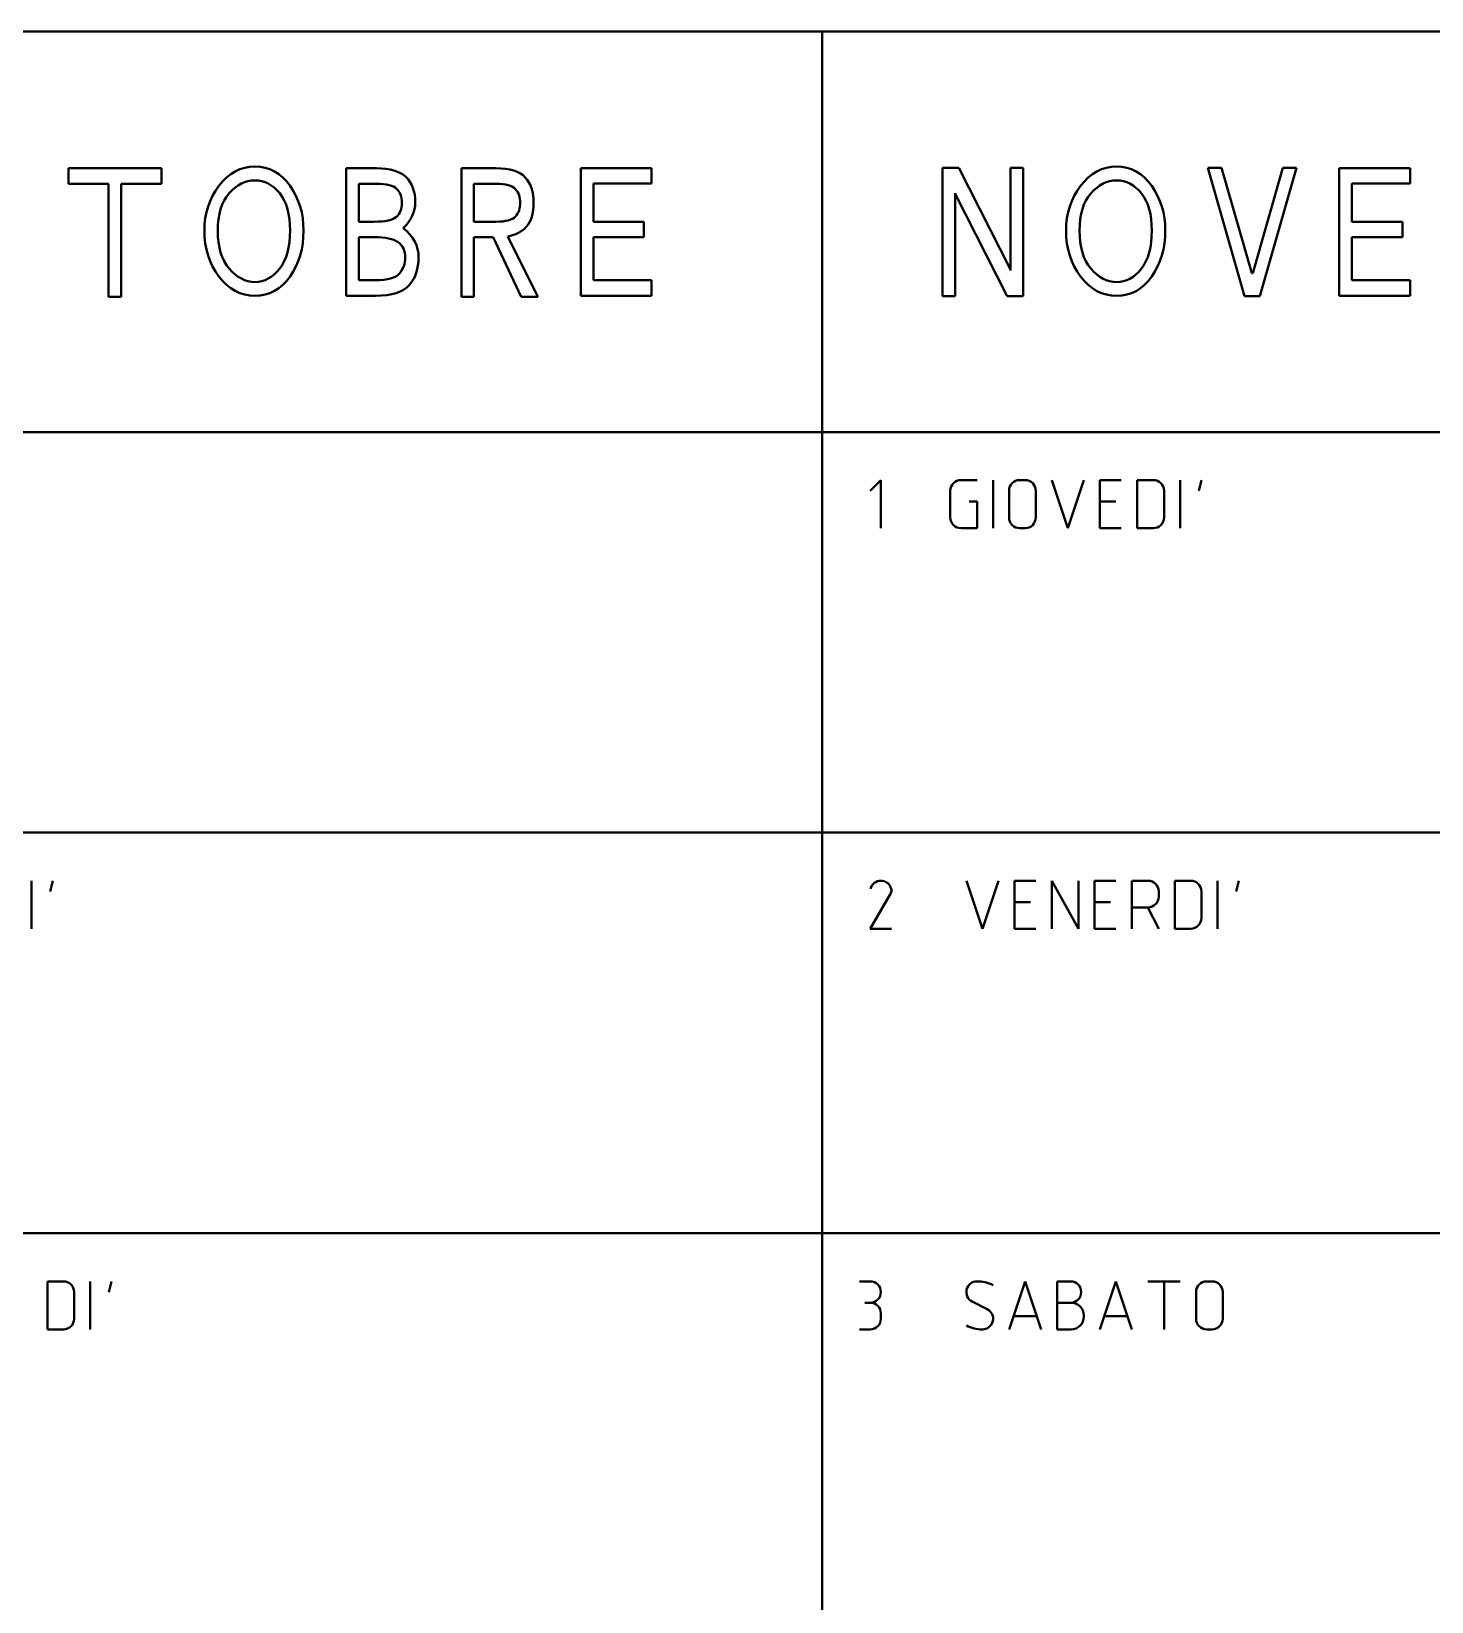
# Model space of a CAD drawing. Header units: millimetres. Extents: x 0 to 750, y -760 to 40.
# Drawn here: x 100.7 to 188, y -58 to 40 of the extents above; entities that cross this region are included whole.
import ezdxf

# ---------------------------------------------------------------- set-up
doc = ezdxf.new("R2010")
doc.units = ezdxf.units.MM
doc.layers.get('0').update_dxf_attribs({"lineweight": 40, "true_color": 0xffffff})

msp = doc.modelspace()

# ---------------------------------------------------------------- linework, layer by layer
for p, q in [((75, 40), (150, 40)), ((150, 40), (225, 40)), ((150, 15), (150, 40)), ((102.974, 30.49), (102.974, 31.457)), ((102.974, 31.457), (108.792, 31.457)), ((108.792, 31.457), (108.792, 30.49)), ((113.382, 31.265), (113.673, 31.396)), ((113.673, 31.396), (113.973, 31.49)), ((113.973, 31.49), (114.288, 31.546)), ((114.288, 31.546), (114.615, 31.565)), ((114.615, 31.565), (114.941, 31.546)), ((114.941, 31.546), (115.25, 31.49)), ((115.25, 31.49), (115.547, 31.396)), ((115.547, 31.396), (115.827, 31.265)), ((120.313, 23.503), (120.313, 31.457)), ((120.313, 31.457), (122.206, 31.457)), ((122.206, 31.457), (122.505, 31.449)), ((122.505, 31.449), (122.787, 31.423)), ((122.787, 31.423), (123.045, 31.381)), ((123.045, 31.381), (123.284, 31.322)), ((127.491, 23.44), (127.491, 31.457)), ((127.491, 31.457), (129.643, 31.457)), ((129.643, 31.457), (129.96, 31.448)), ((129.96, 31.448), (130.253, 31.422)), ((130.253, 31.422), (130.524, 31.377)), ((130.524, 31.377), (130.767, 31.315)), ((134.939, 23.503), (134.939, 31.464)), ((134.939, 31.464), (139.366, 31.464)), ((139.366, 31.464), (139.366, 30.518)), ((157.517, 23.482), (157.517, 31.482)), ((157.517, 31.482), (158.526, 31.482)), ((158.526, 31.482), (161.759, 25.151)), ((161.765, 25.077), (161.765, 31.482)), ((161.765, 31.482), (162.555, 31.482)), ((162.555, 31.482), (162.555, 23.482)), ((167.145, 31.262), (167.436, 31.393)), ((167.436, 31.393), (167.736, 31.487)), ((167.736, 31.487), (168.051, 31.543)), ((168.051, 31.543), (168.379, 31.562)), ((168.379, 31.562), (168.705, 31.543)), ((168.705, 31.543), (169.013, 31.487)), ((169.013, 31.487), (169.31, 31.393)), ((169.31, 31.393), (169.59, 31.262)), ((176.362, 23.482), (174.076, 31.482)), ((174.076, 31.482), (174.93, 31.482)), ((174.93, 31.482), (176.804, 24.909)), ((176.873, 24.909), (178.747, 31.482)), ((179.601, 31.482), (177.313, 23.482)), ((178.747, 31.482), (179.601, 31.482)), ((182.268, 23.5), (182.268, 31.461)), ((182.268, 31.461), (186.695, 31.461)), ((186.695, 31.461), (186.695, 30.516)), ((105.479, 30.49), (102.974, 30.49)), ((105.479, 23.435), (105.479, 30.49)), ((108.792, 30.49), (106.268, 30.49)), ((106.268, 30.49), (106.268, 23.435)), ((112.365, 30.365), (112.601, 30.646)), ((112.601, 30.646), (112.847, 30.89)), ((112.847, 30.89), (113.11, 31.096)), ((113.11, 31.096), (113.382, 31.265)), ((113.568, 30.389), (113.376, 30.25)), ((113.766, 30.503), (113.568, 30.389)), ((113.968, 30.591), (113.766, 30.503)), ((114.177, 30.654), (113.968, 30.591)), ((114.395, 30.692), (114.177, 30.654)), ((114.615, 30.705), (114.395, 30.692)), ((114.832, 30.692), (114.615, 30.705)), ((115.047, 30.654), (114.832, 30.692)), ((115.25, 30.591), (115.047, 30.654)), ((115.446, 30.503), (115.25, 30.591)), ((115.636, 30.389), (115.446, 30.503)), ((115.818, 30.25), (115.636, 30.389)), ((115.827, 31.265), (116.096, 31.096)), ((116.096, 31.096), (116.344, 30.89)), ((116.344, 30.89), (116.58, 30.646)), ((116.58, 30.646), (116.801, 30.365)), ((122.204, 30.49), (121.101, 30.49)), ((121.101, 30.49), (121.101, 28.125)), ((122.427, 30.485), (122.204, 30.49)), ((122.631, 30.471), (122.427, 30.485)), ((122.818, 30.447), (122.631, 30.471)), ((122.982, 30.413), (122.818, 30.447)), ((123.131, 30.37), (122.982, 30.413)), ((123.284, 31.322), (123.504, 31.245)), ((123.504, 31.245), (123.702, 31.152)), ((123.702, 31.152), (123.875, 31.042)), ((123.875, 31.042), (124.032, 30.915)), ((124.032, 30.915), (124.168, 30.771)), ((124.168, 30.771), (124.285, 30.612)), ((124.285, 30.612), (124.388, 30.437)), ((124.388, 30.437), (124.47, 30.247)), ((129.641, 30.49), (128.276, 30.49)), ((128.276, 30.49), (128.276, 28.125)), ((129.867, 30.485), (129.641, 30.49)), ((130.073, 30.469), (129.867, 30.485)), ((130.257, 30.444), (130.073, 30.469)), ((130.423, 30.408), (130.257, 30.444)), ((130.566, 30.362), (130.423, 30.408)), ((130.767, 31.315), (130.979, 31.235)), ((130.979, 31.235), (131.173, 31.137)), ((131.173, 31.137), (131.341, 31.021)), ((131.341, 31.021), (131.481, 30.888)), ((131.481, 30.888), (131.603, 30.739)), ((131.603, 30.739), (131.71, 30.575)), ((131.71, 30.575), (131.799, 30.399)), ((131.799, 30.399), (131.869, 30.208)), ((139.366, 30.518), (135.73, 30.518)), ((135.73, 30.518), (135.73, 28.125)), ((166.128, 30.362), (166.365, 30.643)), ((166.365, 30.643), (166.61, 30.887)), ((166.61, 30.887), (166.873, 31.093)), ((166.873, 31.093), (167.145, 31.262)), ((167.331, 30.386), (167.139, 30.247)), ((167.529, 30.5), (167.331, 30.386)), ((167.731, 30.588), (167.529, 30.5)), ((167.94, 30.652), (167.731, 30.588)), ((168.159, 30.69), (167.94, 30.652)), ((168.379, 30.702), (168.159, 30.69)), ((168.595, 30.69), (168.379, 30.702)), ((168.811, 30.652), (168.595, 30.69)), ((169.013, 30.588), (168.811, 30.652)), ((169.209, 30.5), (169.013, 30.588)), ((169.399, 30.386), (169.209, 30.5)), ((169.581, 30.247), (169.399, 30.386)), ((169.59, 31.262), (169.859, 31.093)), ((169.859, 31.093), (170.107, 30.887)), ((170.107, 30.887), (170.343, 30.643)), ((170.343, 30.643), (170.564, 30.362)), ((186.695, 30.516), (183.059, 30.516)), ((183.059, 30.516), (183.059, 28.122)), ((111.685, 29.07), (111.812, 29.411)), ((111.812, 29.411), (111.971, 29.741)), ((111.971, 29.741), (112.154, 30.059)), ((112.154, 30.059), (112.365, 30.365)), ((112.697, 29.448), (112.577, 29.191)), ((112.841, 29.683), (112.697, 29.448)), ((113.008, 29.896), (112.841, 29.683)), ((113.189, 30.086), (113.008, 29.896)), ((113.376, 30.25), (113.189, 30.086)), ((115.989, 30.086), (115.818, 30.25)), ((116.16, 29.896), (115.989, 30.086)), ((116.308, 29.683), (116.16, 29.896)), ((116.44, 29.448), (116.308, 29.683)), ((116.553, 29.192), (116.44, 29.448)), ((116.801, 30.365), (116.995, 30.058)), ((116.995, 30.058), (117.17, 29.74)), ((117.17, 29.74), (117.317, 29.41)), ((117.317, 29.41), (117.434, 29.067)), ((123.257, 30.318), (123.131, 30.37)), ((123.364, 30.256), (123.257, 30.318)), ((123.455, 30.184), (123.364, 30.256)), ((123.532, 30.103), (123.455, 30.184)), ((123.596, 30.015), (123.532, 30.103)), ((123.651, 29.917), (123.596, 30.015)), ((123.695, 29.812), (123.651, 29.917)), ((123.73, 29.698), (123.695, 29.812)), ((123.755, 29.576), (123.73, 29.698)), ((123.772, 29.446), (123.755, 29.576)), ((123.777, 29.307), (123.772, 29.446)), ((124.47, 30.247), (124.532, 30.04)), ((124.532, 30.04), (124.581, 29.818)), ((124.581, 29.818), (124.609, 29.581)), ((124.609, 29.581), (124.617, 29.327)), ((130.689, 30.306), (130.566, 30.362)), ((130.792, 30.24), (130.689, 30.306)), ((130.876, 30.163), (130.792, 30.24)), ((130.939, 30.078), (130.876, 30.163)), ((130.999, 29.987), (130.939, 30.078)), ((131.048, 29.89), (130.999, 29.987)), ((131.09, 29.786), (131.048, 29.89)), ((131.121, 29.676), (131.09, 29.786)), ((131.145, 29.559), (131.121, 29.676)), ((131.158, 29.436), (131.145, 29.559)), ((131.16, 29.307), (131.158, 29.436)), ((131.869, 30.208), (131.927, 30.004)), ((131.927, 30.004), (131.968, 29.785)), ((131.968, 29.785), (131.992, 29.553)), ((131.992, 29.553), (132.002, 29.307)), ((158.312, 29.864), (158.304, 29.906)), ((158.304, 29.906), (158.304, 23.482)), ((161.545, 23.482), (158.312, 29.864)), ((165.448, 29.067), (165.575, 29.409)), ((165.575, 29.409), (165.735, 29.738)), ((165.735, 29.738), (165.917, 30.056)), ((165.917, 30.056), (166.128, 30.362)), ((166.461, 29.445), (166.34, 29.188)), ((166.604, 29.68), (166.461, 29.445)), ((166.772, 29.893), (166.604, 29.68)), ((166.953, 30.083), (166.772, 29.893)), ((167.139, 30.247), (166.953, 30.083)), ((169.753, 30.083), (169.581, 30.247)), ((169.923, 29.893), (169.753, 30.083)), ((170.071, 29.68), (169.923, 29.893)), ((170.204, 29.446), (170.071, 29.68)), ((170.317, 29.189), (170.204, 29.446)), ((170.564, 30.362), (170.759, 30.056)), ((170.759, 30.056), (170.933, 29.738)), ((170.933, 29.738), (171.081, 29.407)), ((171.081, 29.407), (171.197, 29.065)), ((111.516, 28.351), (111.586, 28.717)), ((111.586, 28.717), (111.685, 29.07)), ((112.396, 28.61), (112.343, 28.287)), ((112.475, 28.912), (112.396, 28.61)), ((112.577, 29.191), (112.475, 28.912)), ((116.644, 28.914), (116.553, 29.192)), ((116.716, 28.614), (116.644, 28.914)), ((116.767, 28.293), (116.716, 28.614)), ((117.434, 29.067), (117.529, 28.713)), ((117.529, 28.713), (117.593, 28.346)), ((123.349, 28.359), (123.44, 28.43)), ((123.44, 28.43), (123.524, 28.511)), ((123.524, 28.511), (123.589, 28.6)), ((123.589, 28.6), (123.644, 28.697)), ((123.644, 28.697), (123.695, 28.803)), ((123.695, 28.803), (123.73, 28.916)), ((123.73, 28.916), (123.755, 29.038)), ((123.755, 29.038), (123.772, 29.169)), ((123.772, 29.169), (123.777, 29.307)), ((124.426, 28.487), (124.323, 28.289)), ((124.51, 28.69), (124.426, 28.487)), ((124.567, 28.898), (124.51, 28.69)), ((124.603, 29.111), (124.567, 28.898)), ((124.617, 29.327), (124.603, 29.111)), ((130.792, 28.375), (130.876, 28.451)), ((130.876, 28.451), (130.939, 28.536)), ((130.939, 28.536), (130.999, 28.628)), ((130.999, 28.628), (131.048, 28.725)), ((131.048, 28.725), (131.09, 28.829)), ((131.09, 28.829), (131.121, 28.939)), ((131.121, 28.939), (131.145, 29.055)), ((131.145, 29.055), (131.158, 29.178)), ((131.158, 29.178), (131.16, 29.307)), ((131.894, 28.429), (131.832, 28.251)), ((131.94, 28.624), (131.894, 28.429)), ((131.972, 28.835), (131.94, 28.624)), ((131.992, 29.063), (131.972, 28.835)), ((132.002, 29.307), (131.992, 29.063)), ((165.279, 28.349), (165.349, 28.714)), ((165.349, 28.714), (165.448, 29.067)), ((166.159, 28.608), (166.106, 28.285)), ((166.239, 28.909), (166.159, 28.608)), ((166.34, 29.188), (166.239, 28.909)), ((170.407, 28.912), (170.317, 29.189)), ((170.48, 28.612), (170.407, 28.912)), ((170.531, 28.291), (170.48, 28.612)), ((171.197, 29.065), (171.293, 28.71)), ((171.293, 28.71), (171.357, 28.343)), ((111.458, 27.586), (111.471, 27.974)), ((111.471, 27.172), (111.458, 27.586)), ((111.471, 27.974), (111.516, 28.351)), ((112.308, 27.943), (112.299, 27.576)), ((112.299, 27.576), (112.308, 27.201)), ((112.343, 28.287), (112.308, 27.943)), ((116.796, 27.95), (116.767, 28.293)), ((116.809, 27.586), (116.796, 27.95)), ((116.796, 27.208), (116.809, 27.586)), ((117.593, 28.346), (117.632, 27.967)), ((117.632, 27.967), (117.646, 27.576)), ((117.646, 27.576), (117.632, 27.165)), ((121.101, 28.125), (122.039, 28.125)), ((122.039, 28.125), (122.294, 28.13)), ((122.294, 28.13), (122.528, 28.144)), ((122.528, 28.144), (122.734, 28.168)), ((122.734, 28.168), (122.927, 28.201)), ((122.927, 28.201), (123.091, 28.244)), ((123.091, 28.244), (123.233, 28.297)), ((123.233, 28.297), (123.349, 28.359)), ((124.045, 27.905), (123.872, 27.72)), ((123.872, 27.72), (124.096, 27.532)), ((124.197, 28.095), (124.045, 27.905)), ((124.096, 27.532), (124.285, 27.331)), ((124.323, 28.289), (124.197, 28.095)), ((128.276, 28.125), (129.641, 28.125)), ((129.641, 28.125), (129.867, 28.13)), ((129.867, 28.13), (130.073, 28.145)), ((130.073, 28.145), (130.257, 28.171)), ((130.257, 28.171), (130.423, 28.206)), ((130.423, 28.206), (130.566, 28.252)), ((130.566, 28.252), (130.689, 28.309)), ((130.689, 28.309), (130.792, 28.375)), ((131.191, 27.506), (131.05, 27.425)), ((131.323, 27.599), (131.191, 27.506)), ((131.446, 27.702), (131.323, 27.599)), ((131.561, 27.817), (131.446, 27.702)), ((131.667, 27.945), (131.561, 27.817)), ((131.753, 28.09), (131.667, 27.945)), ((131.832, 28.251), (131.753, 28.09)), ((135.73, 28.125), (138.876, 28.125)), ((138.876, 28.125), (138.876, 27.157)), ((165.222, 27.583), (165.235, 27.972)), ((165.235, 27.17), (165.222, 27.583)), ((165.235, 27.972), (165.279, 28.349)), ((166.071, 27.94), (166.062, 27.573)), ((166.062, 27.573), (166.071, 27.198)), ((166.106, 28.285), (166.071, 27.94)), ((170.559, 27.948), (170.531, 28.291)), ((170.572, 27.583), (170.559, 27.948)), ((170.559, 27.206), (170.572, 27.583)), ((171.357, 28.343), (171.396, 27.964)), ((171.396, 27.964), (171.409, 27.573)), ((171.409, 27.573), (171.396, 27.162)), ((183.059, 28.122), (186.205, 28.122)), ((186.205, 28.122), (186.205, 27.155)), ((111.516, 26.774), (111.471, 27.172)), ((111.586, 26.391), (111.516, 26.774)), ((112.308, 27.201), (112.343, 26.848)), ((112.343, 26.848), (112.396, 26.518)), ((112.396, 26.518), (112.475, 26.209)), ((116.644, 26.212), (116.716, 26.522)), ((116.716, 26.522), (116.767, 26.854)), ((116.767, 26.854), (116.796, 27.208)), ((117.593, 26.769), (117.529, 26.387)), ((117.632, 27.165), (117.593, 26.769)), ((122.039, 27.157), (121.101, 27.157)), ((121.101, 27.157), (121.101, 24.47)), ((122.294, 27.152), (122.039, 27.157)), ((122.532, 27.138), (122.294, 27.152)), ((122.751, 27.114), (122.532, 27.138)), ((122.951, 27.08), (122.751, 27.114)), ((123.129, 27.036), (122.951, 27.08)), ((123.285, 26.983), (123.129, 27.036)), ((123.426, 26.919), (123.285, 26.983)), ((123.546, 26.847), (123.426, 26.919)), ((123.651, 26.763), (123.546, 26.847)), ((123.739, 26.669), (123.651, 26.763)), ((123.817, 26.564), (123.739, 26.669)), ((123.875, 26.448), (123.817, 26.564)), ((124.285, 27.331), (124.45, 27.119)), ((124.45, 27.119), (124.584, 26.895)), ((124.584, 26.895), (124.69, 26.66)), ((124.69, 26.66), (124.765, 26.412)), ((129.473, 27.157), (128.276, 27.157)), ((128.276, 27.157), (128.276, 23.44)), ((131.221, 23.44), (129.473, 27.157)), ((130.568, 27.247), (130.389, 27.209)), ((130.389, 27.209), (132.272, 23.44)), ((130.737, 27.295), (130.568, 27.247)), ((130.899, 27.355), (130.737, 27.295)), ((131.05, 27.425), (130.899, 27.355)), ((138.876, 27.157), (135.73, 27.157)), ((135.73, 27.157), (135.73, 24.47)), ((165.279, 26.772), (165.235, 27.17)), ((165.349, 26.389), (165.279, 26.772)), ((166.071, 27.198), (166.106, 26.846)), ((166.106, 26.846), (166.159, 26.515)), ((166.159, 26.515), (166.239, 26.207)), ((170.407, 26.209), (170.48, 26.519)), ((170.48, 26.519), (170.531, 26.851)), ((170.531, 26.851), (170.559, 27.206)), ((171.357, 26.766), (171.293, 26.385)), ((171.396, 27.162), (171.357, 26.766)), ((186.205, 27.155), (183.059, 27.155)), ((183.059, 27.155), (183.059, 24.467)), ((111.685, 26.023), (111.586, 26.391)), ((111.812, 25.671), (111.685, 26.023)), ((111.971, 25.333), (111.812, 25.671)), ((112.475, 26.209), (112.577, 25.923)), ((112.577, 25.923), (112.697, 25.659)), ((112.697, 25.659), (112.841, 25.417)), ((116.308, 25.417), (116.44, 25.66)), ((116.44, 25.66), (116.553, 25.924)), ((116.553, 25.924), (116.644, 26.212)), ((117.317, 25.669), (117.17, 25.332)), ((117.434, 26.021), (117.317, 25.669)), ((117.529, 26.387), (117.434, 26.021)), ((123.927, 26.321), (123.875, 26.448)), ((123.957, 26.183), (123.927, 26.321)), ((123.937, 25.474), (123.966, 25.603)), ((123.979, 26.034), (123.957, 26.183)), ((123.966, 25.603), (123.979, 25.736)), ((123.986, 25.874), (123.979, 26.034)), ((123.979, 25.736), (123.986, 25.874)), ((124.765, 26.412), (124.812, 26.153)), ((124.816, 25.628), (124.787, 25.384)), ((124.812, 26.153), (124.825, 25.883)), ((124.825, 25.883), (124.816, 25.628)), ((165.448, 26.021), (165.349, 26.389)), ((165.575, 25.668), (165.448, 26.021)), ((165.735, 25.33), (165.575, 25.668)), ((166.239, 26.207), (166.34, 25.92)), ((166.34, 25.92), (166.461, 25.656)), ((166.461, 25.656), (166.604, 25.415)), ((170.071, 25.415), (170.204, 25.657)), ((170.204, 25.657), (170.317, 25.922)), ((170.317, 25.922), (170.407, 26.209)), ((171.081, 25.667), (170.933, 25.33)), ((171.197, 26.018), (171.081, 25.667)), ((171.293, 26.385), (171.197, 26.018)), ((112.154, 25.01), (111.971, 25.333)), ((112.365, 24.703), (112.154, 25.01)), ((112.601, 24.421), (112.365, 24.703)), ((112.841, 25.417), (113.008, 25.197)), ((113.008, 25.197), (113.189, 25.002)), ((113.189, 25.002), (113.376, 24.832)), ((113.376, 24.832), (113.568, 24.689)), ((113.568, 24.689), (113.766, 24.571)), ((113.766, 24.571), (113.968, 24.48)), ((115.25, 24.48), (115.446, 24.571)), ((115.446, 24.571), (115.636, 24.689)), ((115.636, 24.689), (115.818, 24.832)), ((115.818, 24.832), (115.989, 25.002)), ((115.989, 25.002), (116.16, 25.197)), ((116.16, 25.197), (116.308, 25.417)), ((116.801, 24.703), (116.58, 24.421)), ((116.995, 25.01), (116.801, 24.703)), ((117.17, 25.332), (116.995, 25.01)), ((122.409, 24.477), (122.658, 24.496)), ((122.658, 24.496), (122.885, 24.529)), ((122.885, 24.529), (123.08, 24.576)), ((123.08, 24.576), (123.257, 24.635)), ((123.257, 24.635), (123.406, 24.708)), ((123.406, 24.708), (123.534, 24.793)), ((123.534, 24.793), (123.633, 24.892)), ((123.633, 24.892), (123.715, 25)), ((123.715, 25), (123.788, 25.112)), ((123.788, 25.112), (123.847, 25.228)), ((123.847, 25.228), (123.897, 25.349)), ((123.897, 25.349), (123.937, 25.474)), ((124.497, 24.529), (124.38, 24.344)), ((124.601, 24.725), (124.497, 24.529)), ((124.681, 24.933), (124.601, 24.725)), ((124.743, 25.153), (124.681, 24.933)), ((124.787, 25.384), (124.743, 25.153)), ((161.759, 25.151), (161.765, 25.077)), ((165.917, 25.008), (165.735, 25.33)), ((166.128, 24.7), (165.917, 25.008)), ((166.365, 24.419), (166.128, 24.7)), ((166.604, 25.415), (166.772, 25.195)), ((166.772, 25.195), (166.953, 24.999)), ((166.953, 24.999), (167.139, 24.83)), ((167.139, 24.83), (167.331, 24.686)), ((167.331, 24.686), (167.529, 24.569)), ((167.529, 24.569), (167.731, 24.477)), ((169.013, 24.477), (169.209, 24.569)), ((169.209, 24.569), (169.399, 24.686)), ((169.399, 24.686), (169.581, 24.83)), ((169.581, 24.83), (169.753, 24.999)), ((169.753, 24.999), (169.923, 25.195)), ((169.923, 25.195), (170.071, 25.415)), ((170.564, 24.7), (170.343, 24.419)), ((170.759, 25.007), (170.564, 24.7)), ((170.933, 25.33), (170.759, 25.007)), ((176.804, 24.909), (176.873, 24.909)), ((112.847, 24.178), (112.601, 24.421)), ((113.11, 23.971), (112.847, 24.178)), ((113.382, 23.803), (113.11, 23.971)), ((113.673, 23.671), (113.382, 23.803)), ((113.973, 23.578), (113.673, 23.671)), ((113.968, 24.48), (114.177, 24.415)), ((114.288, 23.521), (113.973, 23.578)), ((114.177, 24.415), (114.395, 24.376)), ((114.615, 23.503), (114.288, 23.521)), ((114.395, 24.376), (114.615, 24.362)), ((114.615, 24.362), (114.832, 24.376)), ((114.941, 23.521), (114.615, 23.503)), ((114.832, 24.376), (115.047, 24.415)), ((115.25, 23.578), (114.941, 23.521)), ((115.047, 24.415), (115.25, 24.48)), ((115.547, 23.671), (115.25, 23.578)), ((115.827, 23.803), (115.547, 23.671)), ((116.096, 23.971), (115.827, 23.803)), ((116.344, 24.178), (116.096, 23.971)), ((116.58, 24.421), (116.344, 24.178)), ((121.101, 24.47), (122.136, 24.47)), ((122.136, 24.47), (122.409, 24.477)), ((122.841, 23.544), (122.505, 23.513)), ((123.15, 23.597), (122.841, 23.544)), ((123.424, 23.67), (123.15, 23.597)), ((123.675, 23.764), (123.424, 23.67)), ((123.892, 23.879), (123.675, 23.764)), ((124.083, 24.014), (123.892, 23.879)), ((124.241, 24.171), (124.083, 24.014)), ((124.38, 24.344), (124.241, 24.171)), ((135.73, 24.47), (139.366, 24.47)), ((139.366, 24.47), (139.366, 23.503)), ((166.61, 24.175), (166.365, 24.419)), ((166.873, 23.969), (166.61, 24.175)), ((167.145, 23.8), (166.873, 23.969)), ((167.436, 23.669), (167.145, 23.8)), ((167.736, 23.575), (167.436, 23.669)), ((167.731, 24.477), (167.94, 24.412)), ((168.051, 23.519), (167.736, 23.575)), ((167.94, 24.412), (168.159, 24.373)), ((168.379, 23.5), (168.051, 23.519)), ((168.159, 24.373), (168.379, 24.36)), ((168.379, 24.36), (168.595, 24.373)), ((168.705, 23.519), (168.379, 23.5)), ((168.595, 24.373), (168.811, 24.412)), ((169.013, 23.575), (168.705, 23.519)), ((168.811, 24.412), (169.013, 24.477)), ((169.31, 23.669), (169.013, 23.575)), ((169.59, 23.8), (169.31, 23.669)), ((169.859, 23.969), (169.59, 23.8)), ((170.107, 24.175), (169.859, 23.969)), ((170.343, 24.419), (170.107, 24.175)), ((183.059, 24.467), (186.695, 24.467)), ((186.695, 24.467), (186.695, 23.5)), ((106.268, 23.435), (105.479, 23.435)), ((122.143, 23.503), (120.313, 23.503)), ((122.505, 23.513), (122.143, 23.503)), ((128.276, 23.44), (127.491, 23.44)), ((132.272, 23.44), (131.221, 23.44)), ((139.366, 23.503), (134.939, 23.503)), ((158.304, 23.482), (157.517, 23.482)), ((162.555, 23.482), (161.545, 23.482)), ((177.313, 23.482), (176.362, 23.482)), ((186.695, 23.5), (182.268, 23.5)), ((75, 15), (150, 15)), ((150, 15), (225, 15)), ((150, -10), (150, 15)), ((153, 11.333), (153.667, 12)), ((153.667, 12), (153.667, 9)), ((159.667, 12), (158.667, 12)), ((160.667, 12), (160.667, 9)), ((162.333, 12), (162.667, 12)), ((164.333, 12), (165.333, 9)), ((165.333, 9), (166.333, 12)), ((168.667, 12), (167.333, 12)), ((167.333, 12), (167.333, 9)), ((170.667, 12), (169.667, 12)), ((169.667, 12), (169.667, 9)), ((172.333, 12), (172.333, 9)), ((173.5, 11.333), (173.667, 12)), ((158, 11.333), (158, 9.667)), ((161.667, 9.667), (161.667, 11.333)), ((163.333, 11.333), (163.333, 9.667)), ((171.333, 9.667), (171.333, 11.333)), ((159.667, 10.667), (159.167, 10.667)), ((159.667, 9), (159.667, 10.667)), ((167.333, 10.667), (168.333, 10.667)), ((158.667, 9), (159.667, 9)), ((162.667, 9), (162.333, 9)), ((167.333, 9), (168.667, 9)), ((169.667, 9), (170.667, 9)), ((75, -10), (150, -10)), ((150, -10), (225, -10)), ((150, -35), (150, -10)), ((100.667, -13), (100.667, -16)), ((101.833, -13.667), (102, -13)), ((159, -13), (160, -16)), ((160, -16), (161, -13)), ((163.333, -13), (162, -13)), ((162, -13), (162, -16)), ((164.333, -16), (164.333, -13)), ((164.333, -13), (166, -16)), ((166, -16), (166, -13)), ((168.333, -13), (167, -13)), ((167, -13), (167, -16)), ((169.333, -16), (169.333, -13)), ((169.333, -13), (170.333, -13)), ((171, -13.667), (171, -14)), ((173, -13), (172, -13)), ((172, -13), (172, -16)), ((173.667, -15.333), (173.667, -13.667)), ((174.667, -13), (174.667, -16)), ((175.833, -13.667), (176, -13)), ((153, -16), (154.288, -13.784)), ((162, -14.333), (163, -14.333)), ((167, -14.333), (168, -14.333)), ((170.333, -14.667), (169.333, -14.667)), ((170.333, -14.667), (171, -16)), ((154.333, -16), (153, -16)), ((162, -16), (163.333, -16)), ((167, -16), (168.333, -16)), ((172, -16), (173, -16)), ((75, -35), (150, -35)), ((150, -35), (225, -35)), ((150, -60), (150, -35)), ((102.667, -38), (101.667, -38)), ((101.667, -38), (101.667, -41)), ((104.333, -38), (104.333, -41)), ((105.5, -38.667), (105.667, -38)), ((152.333, -38), (153, -38)), ((161.667, -41), (162.667, -38)), ((162.667, -38), (163.667, -41)), ((164.667, -41), (164.667, -38)), ((164.667, -38), (165.5, -38)), ((167.333, -41), (168.333, -38)), ((168.333, -38), (169.333, -41)), ((170.333, -38), (172.333, -38)), ((171.333, -38), (171.333, -41)), ((174, -38), (174.333, -38)), ((103.333, -40.333), (103.333, -38.667)), ((173.333, -40.333), (173.333, -38.667)), ((175, -38.667), (175, -40.333)), ((153, -39.333), (152.667, -39.333)), ((153.667, -40), (153.667, -40.333)), ((159.364, -39.261), (160.303, -39.739)), ((161.945, -40.167), (163.389, -40.167)), ((164.667, -39.333), (165.533, -39.333)), ((166.333, -40.133), (166.333, -40.2)), ((167.611, -40.167), (169.056, -40.167)), ((101.667, -41), (102.667, -41)), ((153, -41), (152.333, -41)), ((165.533, -41), (164.667, -41)), ((174.333, -41), (174, -41))]:
    msp.add_line(p, q)
for centre, radius, start, end in [((158.667, 11.333), 0.667, 90, 180), ((162.333, 11.333), 0.667, 90, 180), ((162.667, 11.333), 0.667, 0, 90), ((170.667, 11.333), 0.667, 0, 90), ((158.667, 9.667), 0.667, 180, 270), ((162.333, 9.667), 0.667, 180, 270), ((162.667, 9.667), 0.667, 270, 0), ((170.667, 9.667), 0.667, 270, 0), ((153.667, -13.667), 0.667, 14.48, 165.5), ((154, -13.617), 0.333, 329.8, 20.53), ((170.333, -13.667), 0.667, 0, 90), ((173, -13.667), 0.667, 0, 90), ((170.333, -14), 0.667, 270, 0), ((173, -15.333), 0.667, 270, 0), ((102.667, -38.667), 0.667, 0, 90), ((153, -38.667), 0.667, 270, 90), ((159.667, -38.667), 0.667, 90, 243), ((159.667, -40.208), 2.208, 63.07, 90), ((165.5, -38.667), 0.667, 270, 90), ((174, -38.667), 0.667, 90, 180), ((174.333, -38.667), 0.667, 0, 90), ((153, -40), 0.667, 0, 90), ((160, -40.333), 0.667, 270, 62.98), ((165.533, -40.133), 0.8, 0, 90), ((102.667, -40.333), 0.667, 270, 0), ((153, -40.333), 0.667, 270, 0), ((160, -38.792), 2.208, 243.1, 270), ((165.533, -40.2), 0.8, 270, 0), ((174, -40.333), 0.667, 180, 270), ((174.333, -40.333), 0.667, 270, 0)]:
    msp.add_arc(centre, radius, start, end)

doc.saveas('drawing.dxf')
